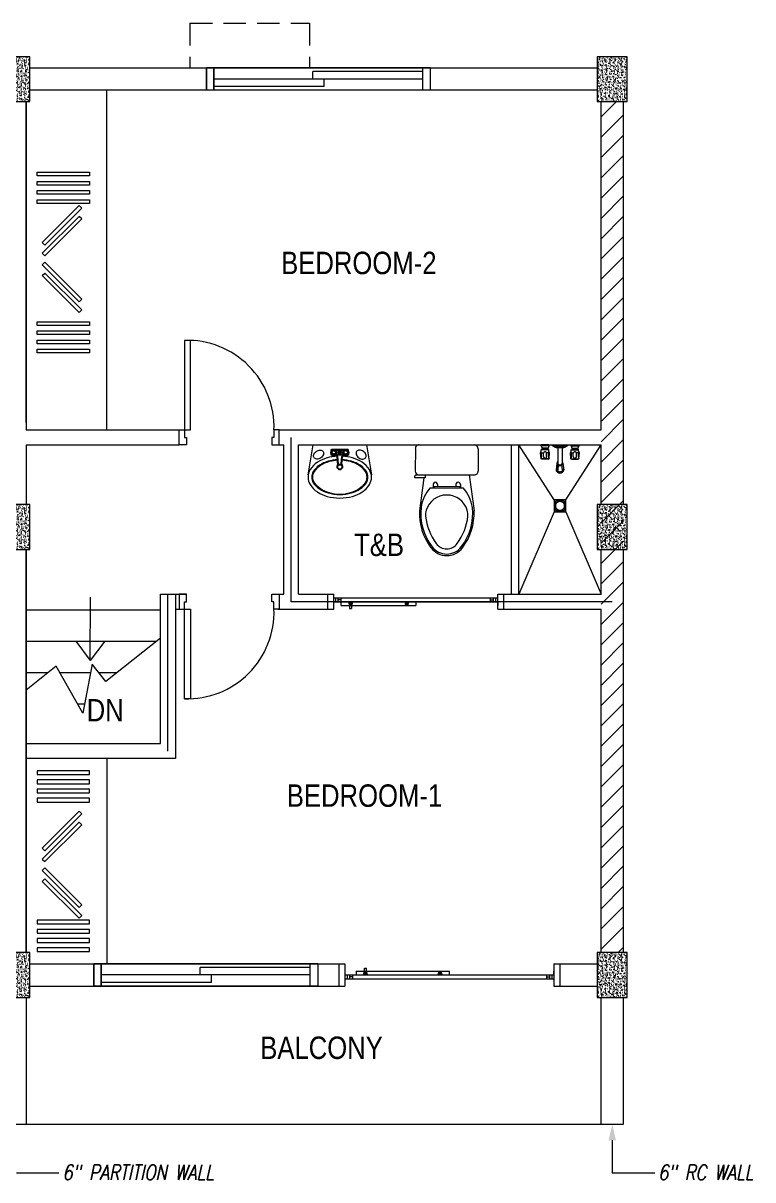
# Model space of a CAD drawing. Header units: millimetres. Extents: x 568137 to 731329, y -326076 to -191870.
# Drawn here: x 663389 to 668275, y -313339 to -305592 of the extents above; entities that cross this region are included whole.
import ezdxf
from ezdxf.enums import TextEntityAlignment as Align

# ---------------------------------------------------------------- set-up
doc = ezdxf.new("R2010")
doc.units = ezdxf.units.MM
doc.header["$LTSCALE"] = 300
doc.header["$MEASUREMENT"] = 0
doc.linetypes.add('DASHED', pattern=[0.75, 0.5, -0.25])
doc.linetypes.add('PHANTOM', pattern=[2.5, 1.25, -0.25, 0.25, -0.25, 0.25, -0.25])
doc.layers.get('0').update_dxf_attribs({"color": 9})
doc.layers.add('dimensions', color=8, linetype='Continuous', lineweight=15)
doc.layers.add('grid', color=204, linetype='PHANTOM', lineweight=5)
doc.layers.add('P-FIXT-MISC', color=84, linetype='Continuous')
doc.styles.add('JO4', font='ARIALN.TTF')
doc.styles.get("Standard").update_dxf_attribs({"font": 'romans.shx'})

# ---------------------------------------------------------------- blocks, each defined once
blk = doc.blocks.new('AM-FC4PA')
at = {"layer": 'P-FIXT-MISC'}
for p, q in [((-22.5, -70), (-22.5, 70)), ((-9.2, 70), (-22.5, 70)), ((-18, 69), (-22.5, 70)), ((-11.1, 69), (-18, 69)), ((-18, 69), (-18, 62.6)), ((-18, -37.4), (-18, 37.4)), ((22.5, 70), (9.2, 70)), ((18, 69), (11.1, 69)), ((18, 69), (22.5, 70)), ((18, 69), (18, 62.6)), ((18, -37.4), (18, 37.4)), ((22.5, 70), (22.5, 39.1)), ((100.1, 13.2), (35.9, 20)), ((101.5, 14), (54, 18.1)), ((100.1, 13.2), (101.5, 14)), ((-18, -69), (-22.5, -70)), ((-9.2, -70), (-22.5, -70)), ((-18, -69), (-18, -62.6)), ((-11.1, -69), (-18, -69)), ((22.5, -70), (9.2, -70)), ((18, -69), (11.1, -69)), ((18, -69), (18, -62.6)), ((18, -69), (22.5, -70)), ((22.5, -70), (22.5, -39.1)), ((100.1, -13.2), (35.9, -20)), ((101.5, -14), (54, -18.1)), ((100.1, -13.2), (101.5, -14))]:
    blk.add_line(p, q, dxfattribs=at)
for centre, radius in [((0, 50), 22), ((0, 50), 17.3), ((0, 0), 9.5), ((0, -50), 22), ((0, -50), 17.3)]:
    blk.add_circle(centre, radius, dxfattribs=at)
for centre, radius, start, end in [((-28.7, 50), 11.5, 315.8561, 44.1439), ((0, 78.7), 11.5, 225.8561, 314.1439), ((0, 21.3), 11.5, 45.8561, 134.1439), ((28.7, 50), 11.5, 135.8561, 224.1439), ((38, 39.9), 20, 186.65267, 264.02226), ((42.5, 39.1), 20, 180, 254.93868), ((3.2, 0), 97.8, 352.2121, 7.7879), ((3.5, 0), 99, 351.872, 8.128), ((-28.7, -50), 11.5, 315.8561, 44.1439), ((0, -21.3), 11.5, 225.8561, 314.1439), ((0, -78.7), 11.5, 45.8561, 134.1439), ((28.7, -50), 11.5, 135.8561, 224.1439), ((38, -39.9), 20, 95.97774, 173.34733), ((42.5, -39.1), 20, 105.06132, 180)]:
    blk.add_arc(centre, radius, start, end, dxfattribs=at)
blk = doc.blocks.new('2ND FLR')
at = {"linetype": 'Continuous'}
h = blk.add_hatch(dxfattribs=at)
h.set_pattern_fill('AR-CONC', color=256, scale=5, angle=180, style=0)
h.set_pattern_definition([(230, (590682.83, -187472.61), (-35.8630091, 3.1376067), [3.75, -41.25]), (175, (590682.83, -187472.61), (6.9375667, -37.6096067), [3, -33]), (280.4514445, (590679.843, -187472.35), (-28.9254423, -34.4719995), [3.1870096, -35.0571056]), (226.1842, (590682.83, -187482.61), (-53.3620665, 8.275964), [5.625, -61.875]), (276.635635, (590678.384, -187481.92), (-46.7330973, -48.70593), [4.780517, -52.585688]), (171.184164, (590682.83, -187482.61), (-46.733097, -48.70593), [4.5, -49.5]), (201, (590677.83, -187480.11), (-29.8453526, 20.1309445), [3.75, -41.25]), (146, (590677.83, -187480.11), (-12.1657666, -36.2575023), [3, -33]), (251.451445, (590675.344, -187478.432), (-42.0111188, -16.1265576), [3.1870095, -35.0571056]), (217.5, (590682.831, -187472.61), (-0.60799277, -16.6446927), [0, -32.6, 0, -33.5, 0, -33.125]), (187.5, (590682.831, -187472.61), (-13.15347687, -19.7205856), [0, -19.1, 0, -31.85, 0, -12.625]), (147.5, (590693.981, -187472.61), (-26.6911218, 1.1277436), [0, -12.5, 0, -39, 0, -51.75]), (137.5, (590698.981, -187472.61), (-29.1593085, -5.0052491), [0, -16.25, 0, -25.9, 0, -36.75])])
h.paths.add_polyline_path([(18696.8, 8174.4), (18896.8, 8174.4), (18896.8, 7874.4), (18696.8, 7874.4)])
h = blk.add_hatch(dxfattribs=at)
h.set_pattern_fill('AR-CONC', color=256, scale=5, style=0)
h.set_pattern_definition([(50, (-553089.252, 203521.365), (35.8630091, -3.1376067), [3.75, -41.25]), (355, (-553089.252, 203521.365), (-6.9375667, 37.6096067), [3, -33]), (100.4514445, (-553086.264, 203521.104), (28.9254423, 34.4719995), [3.1870096, -35.0571056]), (46.1842, (-553089.252, 203531.365), (53.3620665, -8.275964), [5.625, -61.875]), (96.635635, (-553084.806, 203530.675), (46.7330973, 48.70593), [4.780517, -52.585688]), (351.184164, (-553089.25, 203531.365), (46.7330973, 48.70593), [4.5, -49.5]), (21, (-553084.252, 203528.865), (29.8453526, -20.1309445), [3.75, -41.25]), (326, (-553084.252, 203528.865), (12.1657666, 36.2575023), [3, -33]), (71.451445, (-553081.765, 203527.187), (42.0111188, 16.1265576), [3.1870095, -35.0571056]), (37.5, (-553089.252, 203521.365), (0.60799277, 16.6446927), [0, -32.6, 0, -33.5, 0, -33.125]), (7.5, (-553089.252, 203521.365), (13.15347687, 19.7205856), [0, -19.1, 0, -31.85, 0, -12.625]), (327.5, (-553100.402, 203521.365), (26.6911218, -1.1277436), [0, -12.5, 0, -39, 0, -51.75]), (317.5, (-553105.402, 203521.365), (29.1593085, 5.0052491), [0, -16.25, 0, -25.9, 0, -36.75])])
h.paths.add_polyline_path([(22896.8, 7874.4), (22696.8, 7874.4), (22696.8, 8174.4), (22896.8, 8174.4)])
h = blk.add_hatch(dxfattribs=at)
h.set_pattern_fill('ANSI31', color=256, scale=769.23, style=0)
h.set_pattern_definition([(45, (-583089.51, 203582.12), (-67.990969, 67.990969), [])])
h.paths.add_polyline_path([(22871.8, 7874.4), (22721.8, 7874.4), (22721.8, 2174.4), (22871.8, 2174.4)])
h = blk.add_hatch(dxfattribs=at)
h.set_pattern_fill('AR-CONC', color=256, scale=5, angle=180, style=0)
h.set_pattern_definition([(230, (590682.83, -190472.61), (-35.8630091, 3.1376067), [3.75, -41.25]), (175, (590682.83, -190472.61), (6.9375667, -37.6096067), [3, -33]), (280.4514445, (590679.843, -190472.35), (-28.9254423, -34.4719995), [3.1870096, -35.0571056]), (226.1842, (590682.83, -190482.61), (-53.3620665, 8.275964), [5.625, -61.875]), (276.635635, (590678.384, -190481.92), (-46.7330973, -48.70593), [4.780517, -52.585688]), (171.184164, (590682.83, -190482.61), (-46.733097, -48.70593), [4.5, -49.5]), (201, (590677.83, -190480.11), (-29.8453526, 20.1309445), [3.75, -41.25]), (146, (590677.83, -190480.11), (-12.1657666, -36.2575023), [3, -33]), (251.451445, (590675.344, -190478.432), (-42.0111188, -16.1265576), [3.1870095, -35.0571056]), (217.5, (590682.831, -190472.61), (-0.60799277, -16.6446927), [0, -32.6, 0, -33.5, 0, -33.125]), (187.5, (590682.831, -190472.61), (-13.15347687, -19.7205856), [0, -19.1, 0, -31.85, 0, -12.625]), (147.5, (590693.981, -190472.61), (-26.6911218, 1.1277436), [0, -12.5, 0, -39, 0, -51.75]), (137.5, (590698.981, -190472.61), (-29.1593085, -5.0052491), [0, -16.25, 0, -25.9, 0, -36.75])])
h.paths.add_polyline_path([(18696.8, 5174.4), (18896.8, 5174.4), (18896.8, 4874.4), (18696.8, 4874.4)])
h = blk.add_hatch(dxfattribs=at)
h.set_pattern_fill('AR-CONC', color=256, scale=5, style=0)
h.set_pattern_definition([(50, (-553089.252, 200521.365), (35.8630091, -3.1376067), [3.75, -41.25]), (355, (-553089.252, 200521.365), (-6.9375667, 37.6096067), [3, -33]), (100.4514445, (-553086.264, 200521.104), (28.9254423, 34.4719995), [3.1870096, -35.0571056]), (46.1842, (-553089.252, 200531.365), (53.3620665, -8.275964), [5.625, -61.875]), (96.635635, (-553084.806, 200530.675), (46.7330973, 48.70593), [4.780517, -52.585688]), (351.184164, (-553089.25, 200531.365), (46.7330973, 48.70593), [4.5, -49.5]), (21, (-553084.252, 200528.865), (29.8453526, -20.1309445), [3.75, -41.25]), (326, (-553084.252, 200528.865), (12.1657666, 36.2575023), [3, -33]), (71.451445, (-553081.765, 200527.187), (42.0111188, 16.1265576), [3.1870095, -35.0571056]), (37.5, (-553089.252, 200521.365), (0.60799277, 16.6446927), [0, -32.6, 0, -33.5, 0, -33.125]), (7.5, (-553089.252, 200521.365), (13.15347687, 19.7205856), [0, -19.1, 0, -31.85, 0, -12.625]), (327.5, (-553100.402, 200521.365), (26.6911218, -1.1277436), [0, -12.5, 0, -39, 0, -51.75]), (317.5, (-553105.402, 200521.365), (29.1593085, 5.0052491), [0, -16.25, 0, -25.9, 0, -36.75])])
h.paths.add_polyline_path([(22896.8, 4874.4), (22696.8, 4874.4), (22696.8, 5174.4), (22896.8, 5174.4)])
h = blk.add_hatch(dxfattribs=at)
h.set_pattern_fill('ANSI38', color=256)
h.set_pattern_definition([(45, (-646473.0085, 247981.11692), (-0.088388347648, 0.088388347648), []), (135, (-646473.0085, 247981.11692), (-0.265165042945, 0.088388347648), [0.3125, -0.1875])])
h.paths.add_polyline_path([(21051.8, 4499.4), (21036.8, 4499.4), (21031.8, 4524.4), (21056.8, 4524.4)])
h = blk.add_hatch(dxfattribs=at)
h.set_pattern_fill('ANSI38', color=256)
h.set_pattern_definition([(45, (-646448.20049, 247981.11692), (-0.088388347648, 0.088388347648), []), (135, (-646448.20049, 247981.11692), (-0.265165042945, 0.088388347648), [0.3125, -0.1875])])
h.paths.add_polyline_path([(21411.8, 4499.4), (21426.8, 4499.4), (21431.8, 4524.4), (21406.8, 4524.4)])
h = blk.add_hatch(dxfattribs=at)
h.set_pattern_fill('AR-CONC', color=256, scale=5, angle=180, style=0)
h.set_pattern_definition([(230, (590682.83, -193472.61), (-35.8630091, 3.1376067), [3.75, -41.25]), (175, (590682.83, -193472.61), (6.9375667, -37.6096067), [3, -33]), (280.4514445, (590679.843, -193472.35), (-28.9254423, -34.4719995), [3.1870096, -35.0571056]), (226.1842, (590682.83, -193482.61), (-53.3620665, 8.275964), [5.625, -61.875]), (276.635635, (590678.384, -193481.92), (-46.7330973, -48.70593), [4.780517, -52.585688]), (171.184164, (590682.83, -193482.61), (-46.733097, -48.70593), [4.5, -49.5]), (201, (590677.83, -193480.11), (-29.8453526, 20.1309445), [3.75, -41.25]), (146, (590677.83, -193480.11), (-12.1657666, -36.2575023), [3, -33]), (251.451445, (590675.344, -193478.432), (-42.0111188, -16.1265576), [3.1870095, -35.0571056]), (217.5, (590682.831, -193472.61), (-0.60799277, -16.6446927), [0, -32.6, 0, -33.5, 0, -33.125]), (187.5, (590682.831, -193472.61), (-13.15347687, -19.7205856), [0, -19.1, 0, -31.85, 0, -12.625]), (147.5, (590693.981, -193472.61), (-26.6911218, 1.1277436), [0, -12.5, 0, -39, 0, -51.75]), (137.5, (590698.981, -193472.61), (-29.1593085, -5.0052491), [0, -16.25, 0, -25.9, 0, -36.75])])
h.paths.add_polyline_path([(18696.8, 2174.4), (18896.8, 2174.4), (18896.8, 1874.4), (18696.8, 1874.4)])
h = blk.add_hatch(dxfattribs=at)
h.set_pattern_fill('AR-CONC', color=256, scale=5, style=0)
h.set_pattern_definition([(50, (-553089.252, 197521.365), (35.8630091, -3.1376067), [3.75, -41.25]), (355, (-553089.252, 197521.365), (-6.9375667, 37.6096067), [3, -33]), (100.4514445, (-553086.264, 197521.104), (28.9254423, 34.4719995), [3.1870096, -35.0571056]), (46.1842, (-553089.252, 197531.365), (53.3620665, -8.275964), [5.625, -61.875]), (96.635635, (-553084.806, 197530.675), (46.7330973, 48.70593), [4.780517, -52.585688]), (351.184164, (-553089.25, 197531.365), (46.7330973, 48.70593), [4.5, -49.5]), (21, (-553084.252, 197528.865), (29.8453526, -20.1309445), [3.75, -41.25]), (326, (-553084.252, 197528.865), (12.1657666, 36.2575023), [3, -33]), (71.451445, (-553081.765, 197527.187), (42.0111188, 16.1265576), [3.1870095, -35.0571056]), (37.5, (-553089.252, 197521.365), (0.60799277, 16.6446927), [0, -32.6, 0, -33.5, 0, -33.125]), (7.5, (-553089.252, 197521.365), (13.15347687, 19.7205856), [0, -19.1, 0, -31.85, 0, -12.625]), (327.5, (-553100.402, 197521.365), (26.6911218, -1.1277436), [0, -12.5, 0, -39, 0, -51.75]), (317.5, (-553105.402, 197521.365), (29.1593085, 5.0052491), [0, -16.25, 0, -25.9, 0, -36.75])])
h.paths.add_polyline_path([(22896.8, 1874.4), (22696.8, 1874.4), (22696.8, 2174.4), (22896.8, 2174.4)])
h = blk.add_hatch(dxfattribs=at)
h.set_pattern_fill('ANSI38', color=256)
h.set_pattern_definition([(45, (-646573.23781, 245769.65742), (-0.088388347648, 0.088388347648), []), (135, (-646573.23781, 245769.65742), (-0.265165042945, 0.088388347648), [0.3125, -0.1875])])
h.paths.add_polyline_path([(21152, 2049.4), (21137, 2049.4), (21132, 2024.4), (21157, 2024.4)])
h = blk.add_hatch(dxfattribs=at)
h.set_pattern_fill('ANSI38', color=256)
h.set_pattern_definition([(45, (-646673.23781, 245769.65742), (-0.088388347648, 0.088388347648), []), (135, (-646673.23781, 245769.65742), (-0.265165042945, 0.088388347648), [0.3125, -0.1875])])
h.paths.add_polyline_path([(21636.8, 2049.4), (21651.8, 2049.4), (21656.8, 2024.4), (21631.8, 2024.4)])
for p, q in [((18896.8, 8099.4), (22696.8, 8099.4)), ((21579.4, 8099.4), (20079.4, 8099.4)), ((20079.4, 7949.4), (20079.4, 8099.4)), ((20079.4, 8099.4), (20079.4, 7949.4)), ((20129.4, 7949.4), (20129.4, 8099.4)), ((20129.4, 8099.4), (20129.4, 7949.4)), ((20791.3, 8024.4), (20791.3, 8074.4)), ((21529.4, 7949.4), (21529.4, 8099.4)), ((21579.4, 7949.4), (21579.4, 8099.4)), ((20867.5, 7974.4), (20867.5, 8024.4)), ((19411.8, 5674.4), (19411.8, 7949.4)), ((21579.4, 7949.4), (20079.4, 7949.4)), ((18871.8, 5724.4), (18871.8, 7874.4)), ((22721.8, 5674.4), (22721.8, 7874.4)), ((22871.8, 5174.4), (22871.8, 7874.4)), ((18871.8, 5674.4), (19896.8, 5674.4)), ((20566.8, 5674.4), (22721.8, 5674.4)), ((20646.8, 4524.4), (20646.8, 5624.4)), ((18871.8, 5574.4), (19896.8, 5574.4)), ((20566.8, 5574.4), (20596.8, 5574.4)), ((20596.8, 4574.4), (20596.8, 5574.4)), ((20696.8, 5574.4), (22721.8, 5574.4)), ((20696.8, 4574.4), (20696.8, 5574.4)), ((20916.6, 5542.8), (21028.6, 5542.8)), ((20916.6, 5532.1), (20916.6, 5542.8)), ((20917.4, 5539.2), (20916.6, 5542.8)), ((20916.6, 5532.1), (20916.6, 5542.8)), ((20917.4, 5539.2), (20916.6, 5542.8)), ((20916.6, 5506.8), (20916.6, 5517.4)), ((20916.6, 5506.8), (20916.6, 5517.4)), ((20917.4, 5510.4), (20916.6, 5506.8)), ((20917.4, 5510.4), (20916.6, 5506.8)), ((20916.6, 5506.8), (20941.3, 5506.8)), ((20916.6, 5506.8), (20941.3, 5506.8)), ((20917.4, 5533.6), (20917.4, 5539.2)), ((20917.4, 5539.2), (20922.5, 5539.2)), ((20917.4, 5533.6), (20917.4, 5539.2)), ((20917.4, 5539.2), (20922.5, 5539.2)), ((20917.4, 5510.4), (20917.4, 5515.9)), ((20917.4, 5510.4), (20917.4, 5515.9)), ((20917.4, 5510.4), (20922.5, 5510.4)), ((20917.4, 5510.4), (20922.5, 5510.4)), ((20942.7, 5539.2), (21002.5, 5539.2)), ((20942.7, 5539.2), (21002.5, 5539.2)), ((20942.7, 5510.4), (21002.5, 5510.4)), ((20942.7, 5510.4), (21002.5, 5510.4)), ((21028.6, 5506.8), (21003.9, 5506.8)), ((21027.8, 5539.2), (21022.7, 5539.2)), ((21027.8, 5510.4), (21022.7, 5510.4)), ((21027.8, 5539.2), (21028.6, 5542.8)), ((21027.8, 5533.6), (21027.8, 5539.2)), ((21027.8, 5510.4), (21027.8, 5515.9)), ((21027.8, 5510.4), (21028.6, 5506.8)), ((21028.6, 5532.1), (21028.6, 5542.8)), ((21028.6, 5506.8), (21028.6, 5517.4)), ((21478.3, 5549.5), (21478.2, 5399.4)), ((21898.9, 5549.3), (21898.8, 5399.2)), ((22121.8, 4574.4), (22121.8, 5574.4)), ((22171.8, 4574.4), (22171.8, 5574.4)), ((22406.8, 5206.3), (22171.8, 5574.4)), ((22317.1, 5520.7), (22321, 5528)), ((22319.8, 5481.6), (22317.1, 5520.7)), ((22321.5, 5567.8), (22321.5, 5574.4)), ((22372.1, 5574.4), (22321.5, 5574.4)), ((22321.5, 5567.8), (22326.5, 5551.9)), ((22372.1, 5567.8), (22321.5, 5567.8)), ((22321.8, 5541.6), (22323.2, 5545.7)), ((22321.8, 5531.2), (22321.8, 5541.6)), ((22371.8, 5541.6), (22321.8, 5541.6)), ((22370.4, 5545.7), (22323.2, 5545.7)), ((22323.2, 5520.7), (22336.3, 5520.7)), ((22323.5, 5497.3), (22323.5, 5518.9)), ((22367, 5551.9), (22326.5, 5551.9)), ((22329.4, 5551.9), (22329.9, 5545.7)), ((22336, 5497.1), (22336, 5518.7)), ((22370.3, 5520.7), (22357.3, 5520.7)), ((22357.6, 5497.1), (22357.6, 5518.7)), ((22364.2, 5551.9), (22363.7, 5545.7)), ((22372.1, 5567.8), (22367, 5551.9)), ((22370.1, 5497.3), (22370.1, 5518.9)), ((22371.8, 5541.6), (22370.4, 5545.7)), ((22371.8, 5531.2), (22371.8, 5541.6)), ((22372.1, 5567.8), (22372.1, 5574.4)), ((22376.5, 5520.7), (22372.6, 5528)), ((22373.8, 5481.6), (22376.5, 5520.7)), ((22397.2, 5569.4), (22397.2, 5574.4)), ((22397.2, 5574.4), (22496.4, 5574.4)), ((22397.2, 5569.4), (22496.4, 5569.4)), ((22473.1, 5556.3), (22420.4, 5556.3)), ((22421.8, 5556.2), (22471.8, 5556.2)), ((22431.8, 5556.3), (22431.8, 5452.4)), ((22461.8, 5556.3), (22461.8, 5452.4)), ((22486.8, 5206.3), (22721.8, 5574.4)), ((22496.4, 5574.4), (22496.4, 5569.4)), ((22517.1, 5520.7), (22521, 5528)), ((22519.8, 5481.6), (22517.1, 5520.7)), ((22521.5, 5567.8), (22521.5, 5574.4)), ((22521.5, 5574.4), (22572.1, 5574.4)), ((22521.5, 5567.8), (22526.5, 5551.9)), ((22521.5, 5567.8), (22572.1, 5567.8)), ((22521.8, 5541.6), (22523.2, 5545.7)), ((22521.8, 5531.2), (22521.8, 5541.6)), ((22521.8, 5541.6), (22571.8, 5541.6)), ((22523.2, 5545.7), (22570.4, 5545.7)), ((22523.2, 5520.7), (22536.3, 5520.7)), ((22523.5, 5497.3), (22523.5, 5518.9)), ((22526.5, 5551.9), (22567, 5551.9)), ((22529.4, 5551.9), (22529.9, 5545.7)), ((22536, 5497.1), (22536, 5518.7)), ((22570.3, 5520.7), (22557.3, 5520.7)), ((22557.6, 5497.1), (22557.6, 5518.7)), ((22564.2, 5551.9), (22563.7, 5545.7)), ((22572.1, 5567.8), (22567, 5551.9)), ((22570.1, 5497.3), (22570.1, 5518.9)), ((22571.8, 5541.6), (22570.4, 5545.7)), ((22571.8, 5531.2), (22571.8, 5541.6)), ((22572.1, 5567.8), (22572.1, 5574.4)), ((22576.5, 5520.7), (22572.6, 5528)), ((22573.8, 5481.6), (22576.5, 5520.7)), ((22721.8, 5174.4), (22721.8, 5574.4)), ((20962, 5444.7), (20956.6, 5496)), ((20962, 5444.7), (20956.6, 5496)), ((20961.4, 5443.6), (20958.1, 5481.6)), ((20961.4, 5443.6), (20958.1, 5481.6)), ((20962, 5444.7), (20961.4, 5443.6)), ((20962, 5444.7), (20961.4, 5443.6)), ((20983.2, 5444.7), (20988.6, 5496)), ((20983.2, 5444.7), (20988.6, 5496)), ((20983.2, 5444.7), (20983.8, 5443.6)), ((20983.2, 5444.7), (20983.8, 5443.6)), ((20983.8, 5443.6), (20987.1, 5481.6)), ((20983.8, 5443.6), (20987.1, 5481.6)), ((22326.2, 5478.2), (22319.8, 5481.6)), ((22373.8, 5481.6), (22319.8, 5481.6)), ((22367.4, 5478.2), (22326.2, 5478.2)), ((22367.4, 5478.2), (22373.8, 5481.6)), ((22426.8, 5452.4), (22421.8, 5408.1)), ((22424, 5399), (22429.3, 5444.2)), ((22433, 5389.6), (22436.8, 5437.6)), ((22464.9, 5392.8), (22459.5, 5439.2)), ((22466.8, 5452.4), (22471.9, 5405.9)), ((22526.2, 5478.2), (22519.8, 5481.6)), ((22519.8, 5481.6), (22573.8, 5481.6)), ((22526.2, 5478.2), (22567.4, 5478.2)), ((22567.4, 5478.2), (22573.8, 5481.6)), ((21474.4, 5354.4), (21474.4, 5364.4)), ((21544, 5354.3), (21474.4, 5354.4)), ((21484.4, 5374.4), (21544, 5374.4)), ((21503.3, 5374.4), (21873.9, 5374.4)), ((21535.6, 5354.4), (21505.1, 5133.9)), ((21544, 5374.4), (21544, 5354.3)), ((21838.6, 5374.4), (21871.7, 5133.8)), ((21578.3, 5287.1), (21798.6, 5287)), ((21597.3, 5309.1), (21597.3, 5287.1)), ((21601.2, 5297.1), (21601.2, 5287.1)), ((21601.2, 5297.1), (21775.7, 5297)), ((21627.4, 5309.1), (21627.4, 5297.1)), ((21749.6, 5309.1), (21749.6, 5297)), ((21775.7, 5297), (21775.7, 5287)), ((21779.6, 5309), (21779.6, 5287)), ((22406.8, 5206.3), (22406.8, 5126.3)), ((22486.8, 5206.3), (22406.8, 5206.3)), ((22416.4, 5196.7), (22416.4, 5135.9)), ((22477.2, 5196.7), (22416.4, 5196.7)), ((22477.2, 5135.9), (22477.2, 5196.7)), ((22486.8, 5126.3), (22486.8, 5206.3)), ((22406.8, 5126.3), (22171.8, 4574.4)), ((22406.8, 5126.3), (22486.8, 5126.3)), ((22416.4, 5135.9), (22477.2, 5135.9)), ((22486.8, 5126.3), (22721.8, 4574.4)), ((18871.8, 4874.4), (18871.8, 3574.4)), ((18871.8, 2174.4), (18871.8, 4874.4)), ((22721.8, 4574.4), (22721.8, 4874.4)), ((22871.8, 2174.4), (22871.8, 4874.4)), ((19771.8, 3574.4), (19771.8, 4574.4)), ((19771.8, 4574.4), (19946.8, 4574.4)), ((19821.8, 3524.4), (19821.8, 4574.4)), ((19871.8, 4574.4), (19871.8, 3474.4)), ((20541.8, 4574.4), (20596.8, 4574.4)), ((20696.8, 4574.4), (20931.8, 4574.4)), ((20891.8, 4574.4), (20931.8, 4574.4)), ((20891.8, 4474.4), (20891.8, 4574.4)), ((20931.8, 4474.4), (20931.8, 4574.4)), ((22031.7, 4574.4), (22721.8, 4574.4)), ((22031.7, 4474.4), (22031.7, 4574.4)), ((22071.7, 4474.4), (22071.7, 4574.4)), ((19300.4, 4134.7), (19303.4, 4555.4)), ((22796.8, 4524.4), (20646.8, 4524.4)), ((20931.8, 4549.4), (22031.7, 4549.4)), ((20931.8, 4524.4), (22031.7, 4524.4)), ((20946.8, 4524.4), (20946.8, 4549.4)), ((20961.8, 4524.4), (20961.8, 4549.4)), ((20981.8, 4536.9), (20961.8, 4536.9)), ((20981.8, 4524.4), (20981.8, 4549.4)), ((20981.8, 4499.4), (20981.8, 4524.4)), ((20981.8, 4499.4), (21481.8, 4499.4)), ((21031.8, 4524.4), (21036.8, 4499.4)), ((21036.8, 4499.4), (21036.8, 4479.4)), ((21056.8, 4524.4), (21051.8, 4499.4)), ((21051.8, 4499.4), (21051.8, 4479.4)), ((21406.8, 4524.4), (21411.8, 4499.4)), ((21431.8, 4524.4), (21426.8, 4499.4)), ((21481.8, 4524.4), (21481.8, 4499.4)), ((21481.8, 4524.4), (21481.8, 4499.4)), ((21981.7, 4524.4), (21981.7, 4549.4)), ((21981.7, 4536.9), (22001.7, 4536.9)), ((22001.7, 4524.4), (22001.7, 4549.4)), ((22016.7, 4524.4), (22016.7, 4549.4)), ((22031.7, 4524.4), (22031.7, 4499.4)), ((18871.8, 4469.4), (19771.8, 4469.4)), ((19871.8, 4474.4), (19971.8, 4474.4)), ((20556.8, 4474.4), (20931.8, 4474.4)), ((21036.8, 4479.4), (21051.8, 4479.4)), ((22031.7, 4474.4), (22721.8, 4474.4)), ((22721.8, 2174.4), (22721.8, 4474.4)), ((19771.8, 4280.9), (19405, 3990.9)), ((18871.8, 4259.4), (19744.5, 4259.4)), ((19303.4, 4130.6), (19206.2, 4260.9)), ((19303.4, 4130.6), (19400.7, 4260.9)), ((19313.2, 4106.9), (19252.4, 3778.8)), ((19405, 3990.9), (19313.2, 4106.9)), ((19073.3, 4091.9), (18871.8, 3932.6)), ((18871.8, 4049.4), (19019.4, 4049.4)), ((19252.4, 3778.8), (19073.3, 4091.9)), ((19097.6, 4049.4), (19302.6, 4049.4)), ((19358.7, 4049.4), (19478.9, 4049.4)), ((19217.8, 3839.4), (19263.7, 3839.4)), ((18871.8, 3574.4), (19771.8, 3574.4)), ((19871.8, 3474.4), (18871.8, 3474.4)), ((19411.8, 3474.4), (19411.8, 2099.4)), ((18896.8, 2099.4), (21007, 2099.4)), ((20824.5, 2099.4), (19324.5, 2099.4)), ((19324.5, 1949.4), (19324.5, 2099.4)), ((19324.5, 2099.4), (19324.5, 1949.4)), ((19374.5, 1949.4), (19374.5, 2099.4)), ((19374.5, 2099.4), (19374.5, 1949.4)), ((20774.5, 1949.4), (20774.5, 2099.4)), ((20824.5, 2099.4), (20824.5, 1949.4)), ((20967, 2099.4), (20967, 1949.4)), ((21007, 2099.4), (21007, 1949.4)), ((22406.6, 2099.4), (22696.8, 2099.4)), ((22406.6, 2099.4), (22406.6, 1949.4)), ((22446.6, 2099.4), (22446.6, 1949.4)), ((20036.4, 2024.4), (20036.4, 2074.4)), ((20112.6, 1974.4), (20112.6, 2024.4)), ((21007, 2024.4), (22406.6, 2024.4)), ((21022, 2024.4), (21022, 1999.4)), ((21037, 2024.4), (21037, 1999.4)), ((21057, 2024.4), (21057, 1999.4)), ((21082, 2049.4), (21706.8, 2049.4)), ((21082, 2049.4), (21082, 2024.4)), ((21132, 2024.4), (21137, 2049.4)), ((21137, 2049.4), (21137, 2069.4)), ((21137, 2069.4), (21152, 2069.4)), ((21152, 2049.4), (21152, 2069.4)), ((21157, 2024.4), (21152, 2049.4)), ((21631.8, 2024.4), (21636.8, 2049.4)), ((21656.8, 2024.4), (21651.8, 2049.4)), ((21706.8, 2024.4), (21706.8, 2049.4)), ((21706.8, 2024.4), (21706.8, 2049.4)), ((22356.6, 2024.4), (22356.6, 1999.4)), ((22376.6, 2024.4), (22376.6, 1999.4)), ((22391.6, 2024.4), (22391.6, 1999.4)), ((22406.6, 2024.4), (22406.6, 2049.4)), ((18896.8, 1949.4), (21007, 1949.4)), ((20824.5, 1949.4), (19324.5, 1949.4)), ((21007, 1999.4), (22406.6, 1999.4)), ((21057, 2011.9), (21037, 2011.9)), ((22356.6, 2011.9), (22376.6, 2011.9)), ((22406.6, 1949.4), (22696.8, 1949.4)), ((18871.8, 1874.4), (18871.8, 1024.4)), ((18871.8, 1874.4), (18871.8, 1024.4)), ((22721.8, 1024.4), (22721.8, 1874.4)), ((22871.8, 1024.4), (22871.8, 1874.4)), ((14721.8, 1024.4), (22871.8, 1024.4)), ((22796.8, 917.3), (22796.8, 699.3)), ((18807.6, 699.3), (19091.9, 699.3)), ((22796.8, 699.3), (23081.2, 699.3))]:
    blk.add_line(p, q, dxfattribs=at)
for p, q in [((21529.4, 8074.4), (20791.3, 8074.4)), ((20867.5, 8024.4), (20129.4, 8024.4)), ((21529.4, 8024.4), (20791.3, 8024.4)), ((20867.5, 7974.4), (20129.4, 7974.4)), ((20112.6, 2024.4), (19374.5, 2024.4)), ((20774.5, 2074.4), (20036.4, 2074.4)), ((20774.5, 2024.4), (20036.4, 2024.4)), ((20112.6, 1974.4), (19374.5, 1974.4))]:
    blk.add_line(p, q)
for points in [[(18896.8, 8174.4), (18696.8, 8174.4), (18696.8, 7874.4), (18896.8, 7874.4)], [(22696.8, 7874.4), (22896.8, 7874.4), (22896.8, 8174.4), (22696.8, 8174.4)], [(19296.8, 7401), (19296.8, 7376), (18946.8, 7376), (18946.8, 7401)], [(19296.8, 7339.5), (19296.8, 7314.5), (18946.8, 7314.5), (18946.8, 7339.5)], [(19296.8, 7278), (19296.8, 7253), (18946.8, 7253), (18946.8, 7278)], [(19296.8, 7216.6), (19296.8, 7191.6), (18946.8, 7191.6), (18946.8, 7216.6)], [(19245.5, 7160.6), (19227.9, 7178.3), (18980.4, 6930.8), (18998, 6913.1)], [(19245.5, 7087.6), (19227.9, 7105.3), (18980.4, 6857.8), (18998, 6840.1)], [(19245.5, 6551.5), (19227.9, 6533.8), (18980.4, 6781.3), (18998, 6799)], [(19245.5, 6478.4), (19227.9, 6460.8), (18980.4, 6708.3), (18998, 6725.9)], [(19296.8, 6399.8), (19296.8, 6374.8), (18946.8, 6374.8), (18946.8, 6399.8)], [(19296.8, 6338.3), (19296.8, 6313.3), (18946.8, 6313.3), (18946.8, 6338.3)], [(19296.8, 6276.8), (19296.8, 6251.8), (18946.8, 6251.8), (18946.8, 6276.8)], [(19296.8, 6215.3), (19296.8, 6190.3), (18946.8, 6190.3), (18946.8, 6215.3)], [(19931.8, 5674.4), (19971.8, 5674.4), (19971.8, 6274.4), (19931.8, 6274.4)], [(19931.8, 5674.4), (19971.8, 5674.4), (19971.8, 6274.4), (19931.8, 6274.4)], [(19931.8, 5674.4), (19931.8, 5624.4), (19946.8, 5624.4), (19946.8, 5574.4), (19896.8, 5574.4), (19896.8, 5674.4)], [(19931.8, 5674.4), (19931.8, 5624.4), (19946.8, 5624.4), (19946.8, 5574.4), (19896.8, 5574.4), (19896.8, 5674.4)], [(20531.8, 5674.4), (20531.8, 5624.4), (20516.8, 5624.4), (20516.8, 5574.4), (20566.8, 5574.4), (20566.8, 5674.4)], [(20531.8, 5674.4), (20531.8, 5624.4), (20516.8, 5624.4), (20516.8, 5574.4), (20566.8, 5574.4), (20566.8, 5674.4)], [(18896.8, 5174.4), (18696.8, 5174.4), (18696.8, 4874.4), (18896.8, 4874.4)], [(22696.8, 4874.4), (22896.8, 4874.4), (22896.8, 5174.4), (22696.8, 5174.4)], [(19931.8, 4474.4), (19931.8, 4524.4), (19946.8, 4524.4), (19946.8, 4574.4), (19896.8, 4574.4), (19896.8, 4474.4)], [(19931.8, 4474.4), (19931.8, 4524.4), (19946.8, 4524.4), (19946.8, 4574.4), (19896.8, 4574.4), (19896.8, 4474.4)], [(20531.8, 4474.4), (20531.8, 4524.4), (20516.8, 4524.4), (20516.8, 4574.4), (20566.8, 4574.4), (20566.8, 4474.4)], [(20531.8, 4474.4), (20531.8, 4524.4), (20516.8, 4524.4), (20516.8, 4574.4), (20566.8, 4574.4), (20566.8, 4474.4)], [(19931.8, 4474.4), (19971.8, 4474.4), (19971.8, 3874.4), (19931.8, 3874.4)], [(19931.8, 4474.4), (19971.8, 4474.4), (19971.8, 3874.4), (19931.8, 3874.4)], [(19296.8, 3367), (19296.8, 3392), (18946.8, 3392), (18946.8, 3367)], [(19296.8, 3305.5), (19296.8, 3330.5), (18946.8, 3330.5), (18946.8, 3305.5)], [(19296.8, 3244), (19296.8, 3269), (18946.8, 3269), (18946.8, 3244)], [(19296.8, 3182.6), (19296.8, 3207.6), (18946.8, 3207.6), (18946.8, 3182.6)], [(19245.5, 3103.9), (19227.9, 3121.6), (18980.4, 2874.1), (18998, 2856.4)], [(19245.5, 3030.9), (19227.9, 3048.5), (18980.4, 2801.1), (18998, 2783.4)], [(19245.5, 2494.8), (19227.9, 2477.1), (18980.4, 2724.6), (18998, 2742.2)], [(19245.5, 2421.7), (19227.9, 2404), (18980.4, 2651.5), (18998, 2669.2)], [(19296.8, 2365.8), (19296.8, 2390.8), (18946.8, 2390.8), (18946.8, 2365.8)], [(19296.8, 2304.3), (19296.8, 2329.3), (18946.8, 2329.3), (18946.8, 2304.3)], [(19296.8, 2242.8), (19296.8, 2267.8), (18946.8, 2267.8), (18946.8, 2242.8)], [(18896.8, 2174.4), (18696.8, 2174.4), (18696.8, 1874.4), (18896.8, 1874.4)], [(19296.8, 2181.3), (19296.8, 2206.3), (18946.8, 2206.3), (18946.8, 2181.3)], [(22696.8, 1874.4), (22896.8, 1874.4), (22896.8, 2174.4), (22696.8, 2174.4)]]:
    blk.add_lwpolyline(points, close=True, dxfattribs=at)
for points in [[(22696.8, 7949.4), (18896.8, 7949.4)], [(18871.8, 7874.4), (18871.8, 5674.4)], [(18871.8, 7874.4), (18871.8, 5674.4)], [(18871.8, 5574.4), (18871.8, 5174.4)], [(18871.8, 5574.4), (18871.8, 5174.4)], [(20761.5, 5374.3), (20794.6, 5574.4), (21150.6, 5574.4), (21183.7, 5374.3)], [(18871.8, 4874.4), (18871.8, 2174.4)], [(18871.8, 4874.4), (18871.8, 2174.4)]]:
    blk.add_lwpolyline(points, dxfattribs=at)
for points in [[(20860.2, 5530.8, -0.127529), (20863.5, 5521.9, -0.106162), (20862.2, 5509.9, -0.085457), (20856.1, 5498.5, -0.074979), (20845.2, 5488.1, -0.074979), (20831.7, 5481.4, -0.085457), (20818.9, 5479.6, -0.106162), (20807.1, 5482.4, -0.127529), (20799.9, 5488.6, -0.127529), (20796.6, 5497.5, -0.106162), (20797.9, 5509.5, -0.085457), (20804, 5520.9, -0.074979), (20814.9, 5531.3, -0.074979), (20828.4, 5538.1, -0.085457), (20841.2, 5539.9, -0.106162), (20853, 5537, -0.127529)], [(20860.2, 5530.8, -0.127529), (20863.5, 5521.9, -0.106162), (20862.2, 5509.9, -0.085457), (20856.1, 5498.5, -0.074979), (20845.2, 5488.1, -0.074979), (20831.7, 5481.4, -0.085457), (20818.9, 5479.6, -0.106162), (20807.1, 5482.4, -0.127529), (20799.9, 5488.6, -0.127529), (20796.6, 5497.5, -0.106162), (20797.9, 5509.5, -0.085457), (20804, 5520.9, -0.074979), (20814.9, 5531.3, -0.074979), (20828.4, 5538.1, -0.085457), (20841.2, 5539.9, -0.106162), (20853, 5537, -0.127529)], [(21085, 5530.8, 0.127529), (21081.7, 5521.9, 0.106162), (21083, 5509.9, 0.085457), (21089.1, 5498.5, 0.074979), (21100, 5488.1, 0.074979), (21113.5, 5481.4, 0.085457), (21126.3, 5479.6, 0.106162), (21138.1, 5482.4, 0.127529), (21145.3, 5488.6, 0.127529), (21148.6, 5497.5, 0.106162), (21147.3, 5509.5, 0.085457), (21141.2, 5520.9, 0.074979), (21130.3, 5531.3, 0.074979), (21116.8, 5538.1, 0.085457), (21104, 5539.9, 0.106162), (21092.2, 5537, 0.127529)]]:
    blk.add_lwpolyline(points, format="xyb", close=True, dxfattribs=at)
for points in [[(20955.2, 5498.7, 0.053262), (20888, 5487.8, 0.079373), (20822.4, 5458.1, 0.107143), (20774.7, 5409.1, 0.140864), (20760.2, 5358.8, 0.140864), (20774.7, 5308.4, 0.107143), (20822.4, 5259.5, 0.079373), (20888, 5229.7, 0.066913), (20972.6, 5218.4, 0.066913), (21057.2, 5229.7, 0.079373), (21122.8, 5259.5, 0.107143), (21170.5, 5308.4, 0.140864), (21185, 5358.8, 0.140864), (21170.5, 5409.1, 0.107143), (21122.8, 5458.1, 0.079373), (21057.2, 5487.8, 0.053262), (20990, 5498.7, 0.066913)], [(20958.7, 5474.9, 0.055146), (20894.4, 5464.7, 0.079373), (20835.7, 5438, 0.107143), (20795, 5396.4, 0.140864), (20784.2, 5358.8, 0.140864), (20795, 5321.2, 0.107143), (20835.7, 5279.5, 0.079373), (20894.4, 5252.9, 0.066913), (20972.6, 5242.4, 0.066913), (21050.8, 5252.9, 0.079373), (21109.6, 5279.5, 0.107143), (21150.2, 5321.2, 0.140864), (21161, 5358.8, 0.140864), (21150.2, 5396.4, 0.107143), (21109.6, 5438, 0.079373), (21050.8, 5464.7, 0.055146), (20986.5, 5474.9, 0.066913)], [(20986.4, 5474.4, -0.048398), (21042.8, 5464.7, -0.079373), (21101.6, 5438, -0.107143), (21142.2, 5396.4, -0.140864), (21153, 5358.8, -0.140864), (21142.2, 5321.2, -0.107143), (21101.6, 5279.5, -0.079373), (21042.8, 5252.9, -0.060133), (20972.6, 5242.5, -0.060133), (20902.4, 5252.9, -0.079373), (20843.7, 5279.5, -0.107143), (20803, 5321.2, -0.140864), (20792.2, 5358.8, -0.140864), (20803, 5396.4, -0.107143), (20843.7, 5438, -0.079373), (20902.4, 5464.7, -0.048398), (20958.8, 5474.4, -0.060133)]]:
    blk.add_lwpolyline(points, format="xyb", dxfattribs=at)
for centre, radius in [((20932.6, 5524.8), 17.6), ((20932.6, 5524.8), 17.6), ((20932.6, 5524.8), 13.8), ((20932.6, 5524.8), 13.8), ((20972.6, 5524.8), 7.6), ((20972.6, 5524.8), 7.6), ((21012.6, 5524.8), 17.6), ((21012.6, 5524.8), 13.8), ((22446.8, 5166.3), 30.4)]:
    blk.add_circle(centre, radius, dxfattribs=at)
for centre, radius, start, end in [((19951.8, 5694.4), 580.3, 358.02507, 91.97493), ((19951.8, 5694.4), 580.3, 358.02507, 91.97493), ((20909.6, 5524.8), 9.19, 315.8561, 44.1439), ((20909.6, 5524.8), 9.19, 315.8561, 44.1439), ((20932.6, 5547.8), 9.19, 225.8561, 314.1439), ((20932.6, 5547.8), 9.19, 225.8561, 314.1439), ((20932.6, 5501.8), 9.19, 45.8561, 134.1439), ((20932.6, 5501.8), 9.19, 45.8561, 134.1439), ((20941.3, 5490.8), 16, 15.06132, 90), ((20941.3, 5490.8), 16, 15.06132, 90), ((20940.7, 5494.4), 16, 5.97774, 83.34733), ((20940.7, 5494.4), 16, 5.97774, 83.34733), ((20955.6, 5524.8), 9.19, 135.8561, 224.1439), ((20955.6, 5524.8), 9.19, 135.8561, 224.1439), ((21003.9, 5490.8), 16, 90, 164.93868), ((21003.9, 5490.8), 16, 90, 164.93868), ((21004.5, 5494.4), 16, 96.65267, 174.02226), ((21004.5, 5494.4), 16, 96.65267, 174.02226), ((20989.6, 5524.8), 9.19, 315.8561, 44.1439), ((20989.6, 5524.8), 9.19, 315.8561, 44.1439), ((21012.6, 5547.8), 9.19, 225.8561, 314.1439), ((21012.6, 5501.8), 9.19, 45.8561, 134.1439), ((21035.6, 5524.8), 9.19, 135.8561, 224.1439), ((21503, 5549.6), 24.8, 89.34963, 180.23444), ((21873.8, 5549.3), 25, 359.97534, 89.97534), ((22296.4, 5508.1), 29.7, 29.83631, 37.41227), ((22315.1, 5531.2), 6.75, 331.69924, 0), ((22316.7, 5518.9), 6.75, 0, 35.96108), ((22342.7, 5518.7), 6.75, 144.03892, 180), ((22355.4, 5509.6), 22.4, 123.35438, 144.03892), ((22346.8, 5522.6), 6.75, 56.64562, 123.35438), ((22338.2, 5509.6), 22.4, 35.96108, 56.64562), ((22350.8, 5518.7), 6.75, 0, 35.96108), ((22376.9, 5518.9), 6.75, 144.03892, 180), ((22397.1, 5508.1), 29.7, 142.58773, 150.16369), ((22378.5, 5531.2), 6.75, 180, 208.30076), ((22433.3, 5606.2), 51.5, 225.56308, 255.60074), ((22460.3, 5606.2), 51.5, 284.39926, 314.43692), ((22496.4, 5508.1), 29.7, 29.83631, 37.41227), ((22515.1, 5531.2), 6.75, 331.69924, 0), ((22516.7, 5518.9), 6.75, 0, 35.96108), ((22542.7, 5518.7), 6.75, 144.03892, 180), ((22555.4, 5509.6), 22.4, 123.35438, 144.03892), ((22546.8, 5522.6), 6.75, 56.64562, 123.35438), ((22538.2, 5509.6), 22.4, 35.96108, 56.64562), ((22550.8, 5518.7), 6.75, 0, 35.96108), ((22576.9, 5518.9), 6.75, 144.03892, 180), ((22597.1, 5508.1), 29.7, 142.58773, 150.16369), ((22578.5, 5531.2), 6.75, 180, 208.30076), ((20972.6, 5429.6), 20, 121.88267, 58.11733), ((20972.6, 5429.6), 20, 121.88267, 58.11733), ((20972.6, 5429.6), 16, 121.49929, 180), ((20972.6, 5429.6), 16, 121.49929, 180), ((20972.6, 5429.6), 16, 180, 0), ((20972.6, 5429.6), 16, 180, 0), ((20972.6, 5522), 79.2, 261.872, 278.128), ((20972.6, 5522), 79.2, 261.872, 278.128), ((20972.6, 5522.2), 78.2, 262.2121, 277.7879), ((20972.6, 5522.2), 78.2, 262.2121, 277.7879), ((20972.6, 5429.6), 16, 0, 58.50071), ((20972.6, 5429.6), 16, 0, 58.50071), ((22303.4, 5494.8), 20.2, 323.918, 7.02228), ((22354.5, 5498.5), 18.6, 184.21659, 229.18221), ((22346.8, 5489.5), 6.75, 229.18221, 310.81779), ((22339.1, 5498.5), 18.6, 310.81779, 355.78341), ((22390.2, 5494.8), 20.2, 172.97772, 216.082), ((22441.5, 5452.4), 14.7, 154.17049, 180), ((22441.5, 5452.4), 14.7, 180, 205.82951), ((22444.1, 5451.2), 17.6, 134.34946, 154.17049), ((22444.1, 5453.6), 17.6, 205.82951, 229.44584), ((22441.5, 5452.4), 9.72, 180, 205.82951), ((22445.7, 5455.6), 20.1, 229.44584, 250.48315), ((22444.1, 5453.6), 12.6, 205.82951, 229.44584), ((22445.7, 5455.6), 15.1, 229.44584, 250.48315), ((22446.8, 5458.6), 23.3, 250.48315, 270), ((22446.8, 5458.6), 18.3, 250.48315, 270), ((22446.8, 5458.6), 18.3, 270, 289.51685), ((22446.8, 5458.6), 23.3, 270, 289.51685), ((22447.9, 5455.6), 15.1, 289.51685, 310.55416), ((22447.9, 5455.6), 20.1, 289.51685, 310.55416), ((22449.5, 5453.6), 12.6, 310.55416, 334.17049), ((22452.1, 5452.4), 9.72, 334.17049, 0), ((22449.5, 5453.6), 17.6, 310.55416, 334.17049), ((22449.5, 5451.2), 17.6, 25.82951, 45.65054), ((22452.1, 5452.4), 14.7, 0, 25.82951), ((22452.1, 5452.4), 14.7, 334.17049, 0), ((22503.4, 5494.8), 20.2, 323.918, 7.02228), ((22554.5, 5498.5), 18.6, 184.21659, 229.18221), ((22546.8, 5489.5), 6.75, 229.18221, 310.81779), ((22539.1, 5498.5), 18.6, 310.81779, 355.78341), ((22590.2, 5494.8), 20.2, 172.97772, 216.082), ((21484.4, 5364.4), 10, 89.97534, 179.97534), ((21503.4, 5399.6), 25.2, 180.30199, 269.84004), ((21874.2, 5399), 24.6, 269.21002, 0.57185), ((22441.5, 5408.1), 19.7, 180, 205.82951), ((22441.5, 5417.4), 19.7, 193.41585, 205.82951), ((22444.1, 5418.6), 22.6, 205.82951, 229.44584), ((22444.1, 5409.3), 22.6, 205.82951, 229.44584), ((22445.7, 5420.6), 25.1, 229.44584, 250.48315), ((22445.7, 5411.2), 25.1, 229.44584, 250.48315), ((22446.8, 5423.6), 28.3, 250.48315, 270), ((22446.8, 5414.3), 28.3, 250.48315, 270), ((22446.8, 5423.6), 28.3, 270, 289.51685), ((22446.8, 5414.3), 28.3, 270, 289.51685), ((22447.9, 5420.6), 25.1, 289.51685, 310.55416), ((22447.9, 5411.2), 25.1, 289.51685, 310.55416), ((22449.5, 5418.6), 22.6, 310.55416, 334.17049), ((22449.5, 5409.3), 22.6, 310.55416, 334.17049), ((22452.1, 5417.4), 19.7, 334.17049, 345.56262), ((22452.1, 5408.1), 19.7, 334.17049, 0), ((21766.4, 5118.5), 252.6, 138.1234, 171.40092), ((21612.4, 5309.1), 15, 359.97531, 179.97538), ((21764.6, 5309), 15, 359.9753, 179.97536), ((21610.4, 5118.5), 252.6, 8.54975, 41.82728), ((21688.4, 5095.1), 143.9, 16.78639, 163.16429), ((21893.6, 5119.5), 388.7, 177.87996, 216.96123), ((21874.3, 5114.2), 360.1, 173.29158, 217.96988), ((21646.5, 5107.8), 100.1, 163.16429, 185.44478), ((21502.5, 5114.3), 360.1, 321.9808, 6.6591), ((21483.2, 5119.7), 388.7, 322.98945, 2.07072), ((21730.2, 5107.7), 100.1, 354.50589, 16.78639), ((21910, 5132.9), 364.8, 185.44478, 216.93171), ((21466.8, 5133.1), 364.8, 323.01897, 354.50589), ((21688.3, 4965.5), 132.1, 216.64993, 323.30075), ((21688.3, 4965.5), 122.1, 216.64993, 323.30075), ((21688.3, 4965.5), 87, 216.64993, 323.30075), ((19951.8, 4454.4), 580.3, 268.02507, 1.97493), ((19951.8, 4454.4), 580.3, 268.02507, 1.97493)]:
    blk.add_arc(centre, radius, start, end, dxfattribs=at)
blk.add_solid([(22821.5, 917.3), (22796.8, 1024.4), (22772, 917.3)], dxfattribs=at)
at = {"layer": 'grid', "linetype": 'DASHED'}
for p, q in [((19969, 8399.4), (20769, 8399.4)), ((19969, 8399.4), (19969, 8099.4)), ((20769, 8399.4), (20769, 8099.4))]:
    blk.add_line(p, q, dxfattribs=at)
at = {"linetype": 'Continuous', "extrusion": (0, 0, -1), "xscale": -0.8000000000038199, "yscale": 0.8000000000038199, "zscale": -0.8000000000038199, "rotation": 90}
blk.add_blockref('AM-FC4PA', (-20972.6, 5524.8), dxfattribs=at)
at = {"linetype": 'Continuous', "style": 'JO4'}
for s, p in [('BEDROOM-2', (21099.9, 6793.3)), ('T&B', (21235.3, 4905.5)), ('DN', (19401.6, 3797.6)), ('BEDROOM-1', (21137.8, 3225.7)), ('BALCONY', (20850.1, 1536.9))]:
    blk.add_text(s, height=150, dxfattribs=at).set_placement(p, align=Align.MIDDLE_CENTER)
at = {"linetype": 'Continuous', "oblique": 12, "width": 0.8}
for s, p in [('6" PARTITION WALL', (19114.7, 652.1)), ('6" RC WALL', (23104, 652.1))]:
    blk.add_text(s, height=100, dxfattribs=at).set_placement(p)

msp = doc.modelspace()

# ---------------------------------------------------------------- block references
at = {"layer": 'dimensions', "linetype": 'Continuous'}
msp.add_blockref('2ND FLR', (644536.8, -313991.6), dxfattribs=at)

doc.saveas('drawing.dxf')
